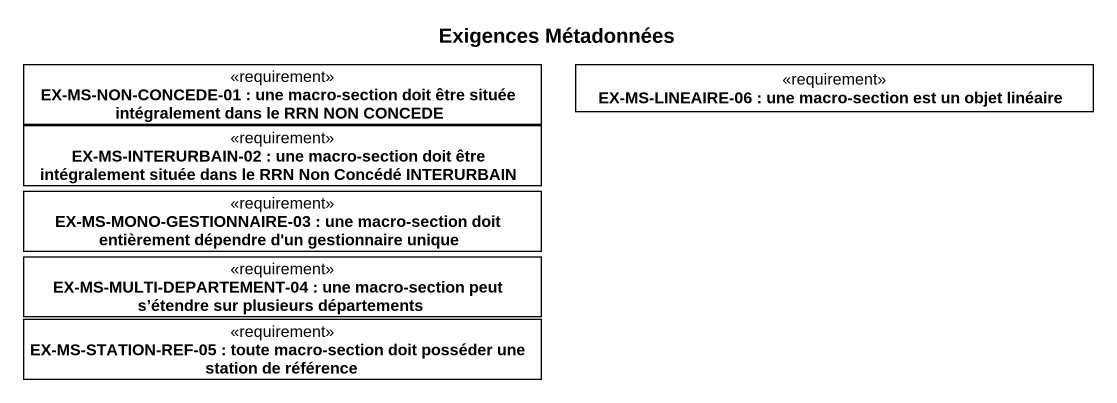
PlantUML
@startuml
title Exigences Métadonnées
hide circle
hide empty members
class "EX-MS-NON-CONCEDE-01 : une macro-section doit être située intégralement dans le RRN NON CONCEDE" as EX_MS_NON_CONCEDE_01_une <<requirement>>
class "EX-MS-LINEAIRE-06 : une macro-section est un objet linéaire" as EX_MS_LINEAIRE_06_une_macro <<requirement>>
class "EX-MS-INTERURBAIN-02 : une macro-section doit être intégralement située dans le RRN Non Concédé INTERURBAIN" as EX_MS_INTERURBAIN_02_une <<requirement>>
class "EX-MS-MONO-GESTIONNAIRE-03 : une macro-section doit entièrement dépendre d'un gestionnaire unique" as EX_MS_MONO_GESTIONNAIRE_03 <<requirement>>
class "EX-MS-MULTI-DEPARTEMENT-04 : une macro-section peut s’étendre sur plusieurs départements" as EX_MS_MULTI_DEPARTEMENT_04 <<requirement>>
class "EX-MS-STATION-REF-05 : toute macro-section doit posséder une station de référence" as EX_MS_STATION_REF_05_toute <<requirement>>
@enduml
